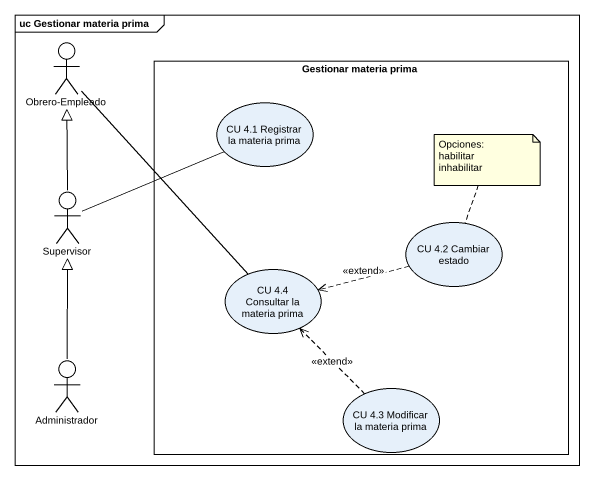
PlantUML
@startuml
mainframe uc Gestionar materia prima
actor "Obrero-Empleado" as Obrero_Empleado
rectangle "Gestionar materia prima" as Gestionar_materia_prima {
  usecase "CU 4.1 Registrar la materia prima" as CU_4_1_Registrar_la_materia
  usecase "CU 4.2 Cambiar estado" as CU_4_2_Cambiar_estado
  usecase "CU 4.4 Consultar la materia prima" as CU_4_4_Consultar_la_materia
  usecase "CU 4.3 Modificar la materia prima" as CU_4_3_Modificar_la_materia
}
actor Supervisor
actor Administrador
Obrero_Empleado -- CU_4_4_Consultar_la_materia
Supervisor -up-|> Obrero_Empleado
Supervisor -right- CU_4_1_Registrar_la_materia
CU_4_2_Cambiar_estado .left.> CU_4_4_Consultar_la_materia : <<extend>>
Administrador -up-|> Supervisor
CU_4_3_Modificar_la_materia .up.> CU_4_4_Consultar_la_materia : <<extend>>
note top of CU_4_2_Cambiar_estado
  Opciones:
  habilitar
  inhabilitar
end note
@enduml
